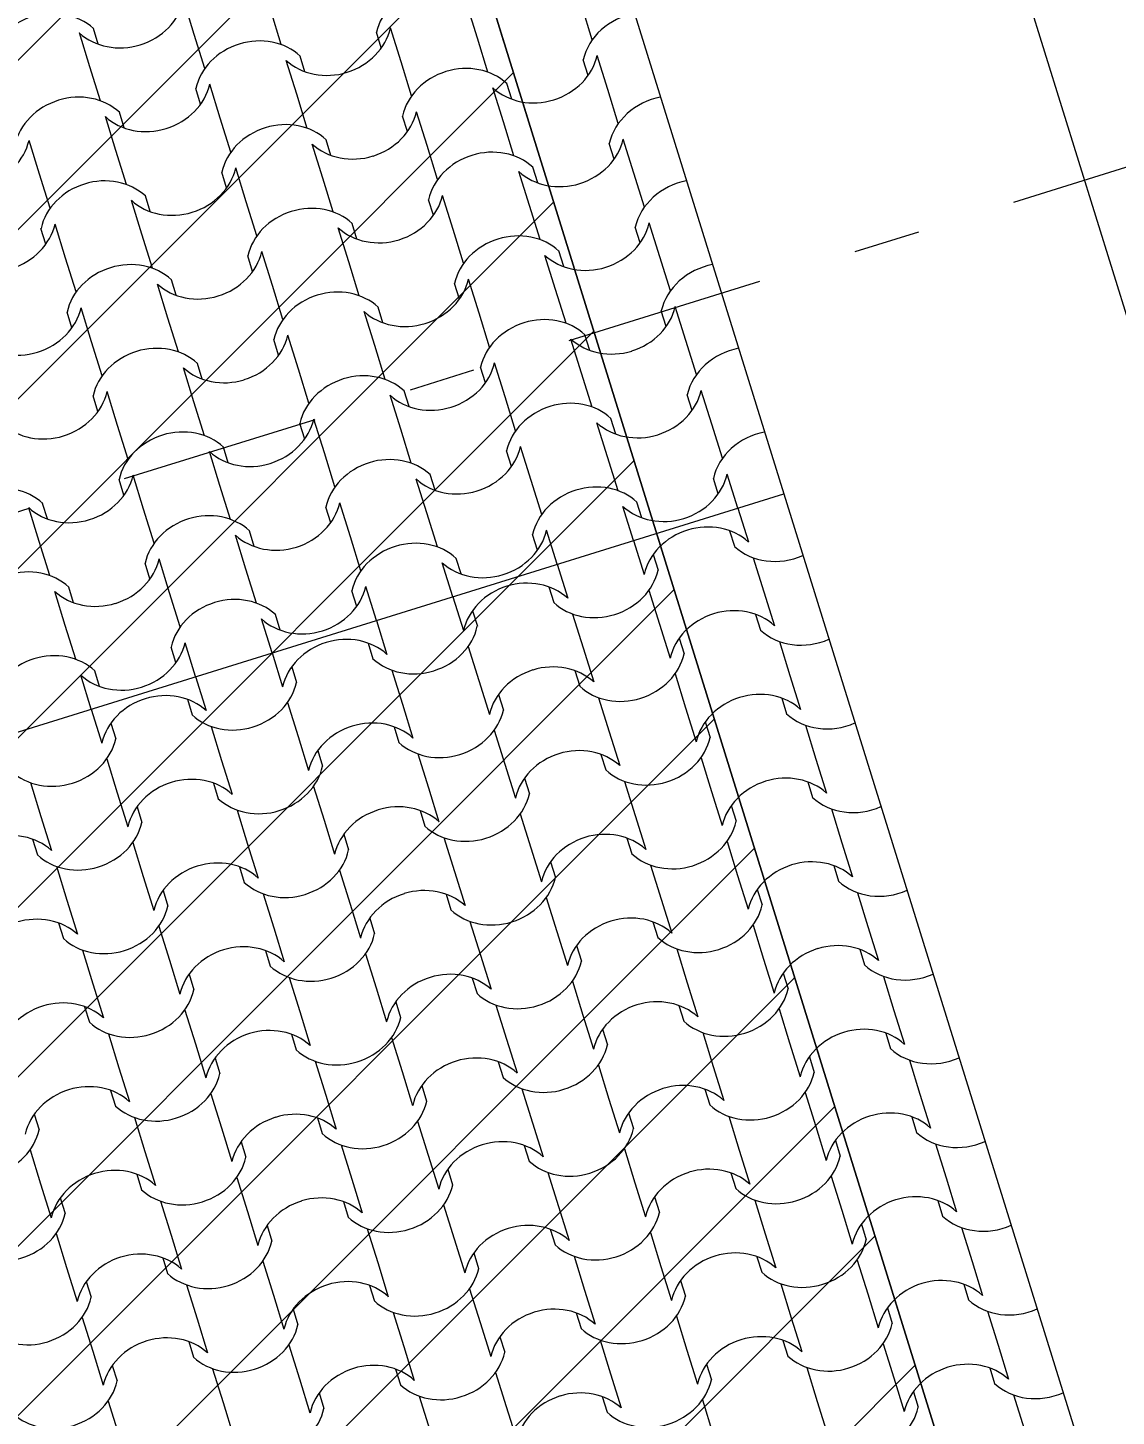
# Model space of a CAD drawing. Header units: metres. Extents: x -111189 to -108577, y -72951 to -72647.
# Drawn here: x -111163.393 to -111161.758, y -72920.16 to -72918.074 of the extents above; entities that cross this region are included whole.
import ezdxf

# ---------------------------------------------------------------- set-up
doc = ezdxf.new("R2010")
doc.units = ezdxf.units.M
doc.header["$MEASUREMENT"] = 0
doc.set_wipeout_variables(frame=1)
for name, pattern in [('OTK - Traço Ponto', [0.2, 0.1, -0.05, 0, -0.05]), ('OTK - Traço Ponto CORTES_ALÇ', [0.6, 0.3, -0.15, 0, -0.15]), ('Wipeout_Contour', [1, 0, -1])]:
    doc.linetypes.add(name, pattern=pattern)
for name, color, linetype in [('00 - Cotas Implantação', 7, 'Continuous'), ('02 - PASSEIOS', 7, 'Continuous'), ('03 - COBERTURA', 7, 'Continuous'), ('03 - LAJES', 7, 'Continuous'), ('13 - IMPLANTAÇÃO (apoio).Layer Apoio', 7, 'Continuous'), ('14 - CORTES.Marcadores', 7, 'Continuous')]:
    doc.layers.add(name, color=color, linetype=linetype)
doc.styles.add('ESTILO_GERADO_2', font='malgunsl.ttf')
doc.dimstyles.new('ESTILO_GERADO__1', dxfattribs={"dimtxt": 0.15, "dimasz": 0.095, "dimexe": 0.18, "dimexo": 0.5, "dimgap": 0, "dimtad": 1, "dimzin": 0, "dimdsep": 46, "dimtxsty": 'ESTILO_GERADO_2', "dimblk": 'ARROWHEAD_2', "dimblk1": 'ARROWHEAD_2', "dimblk2": 'ARROWHEAD_2', "dimcen": 0.09, "dimclrd": 7, "dimclre": 7, "dimclrt": 7, "dimadec": 0, "dimazin": 0, "dimtfac": 1, "dimtdec": 4, "dimtmove": 0, "dimatfit": 3, "dimfxl": 1, "dimtolj": 1, "dimtzin": 0, "dimarcsym": 0})

# ---------------------------------------------------------------- blocks, each defined once
blk = doc.blocks.new('Malha_8_1', base_point=(-111182.45, -72914.5203))
at = {"color": 254, "linetype": 'Wipeout_Contour', "lineweight": 0, "ltscale": 1861428.278801215}
blk.add_wipeout([(-111182.45, -72914.5203), (-111181.1398, -72916.9324), (-111179.283, -72920.3506), (-111178.6992, -72921.4255), (-111173.1932, -72931.5618), (-111171.3979, -72934.867), (-111163.9365, -72948.6033), (-111162.5896, -72948.18), (-111170.1617, -72934.1975), (-111171.9536, -72930.8885), (-111177.4458, -72920.7467), (-111178.0283, -72919.6711), (-111179.8807, -72916.2505), (-111181.0503, -72914.0907)], dxfattribs=at).dxf.layer = '02 - PASSEIOS'
blk = doc.blocks.new('Laje_9_1', base_point=(-111163.2274, -72916.3267))
at = {"layer": '03 - LAJES', "color": 7, "linetype": 'Continuous', "lineweight": 13, "flags": 128}
blk.add_lwpolyline([(-111163.2274, -72916.3267), (-111160.2738, -72925.8282)], close=True, dxfattribs=at)
blk = doc.blocks.new('*X118', base_point=(-110957.0649, -73026.2797))
at = {"layer": '03 - COBERTURA', "color": 253, "linetype": 'Continuous', "lineweight": 9}
for p, q in [((-111163.1432, -72918.0838), (-111163.1591, -72918.0328)), ((-111163.0126, -72918.0992), (-111163.0284, -72918.0482)), ((-111162.7177, -72918.0895), (-111162.7335, -72918.0385)), ((-111162.545, -72918.0918), (-111162.5608, -72918.0407)), ((-111163.3001, -72918.1326), (-111163.3159, -72918.0816)), ((-111163.2876, -72918.0985), (-111163.2949, -72918.0751)), ((-111163.1274, -72918.1349), (-111163.1432, -72918.0838)), ((-111162.8621, -72918.1042), (-111162.8693, -72918.0807)), ((-111162.8325, -72918.1252), (-111162.8483, -72918.0742)), ((-111162.7018, -72918.1405), (-111162.7177, -72918.0895)), ((-111163.2842, -72918.1836), (-111163.3001, -72918.1326)), ((-111162.9893, -72918.1739), (-111163.0052, -72918.1229)), ((-111162.9769, -72918.1399), (-111162.9842, -72918.1164)), ((-111162.8166, -72918.1762), (-111162.8325, -72918.1252)), ((-111162.5513, -72918.1455), (-111162.5586, -72918.122)), ((-111162.5217, -72918.1665), (-111162.5376, -72918.1155)), ((-111163.1337, -72918.1886), (-111163.141, -72918.1652)), ((-111163.1041, -72918.2096), (-111163.12, -72918.1586)), ((-111162.9735, -72918.225), (-111162.9893, -72918.1739)), ((-111162.6786, -72918.2153), (-111162.6944, -72918.1643)), ((-111162.6661, -72918.1812), (-111162.6734, -72918.1577)), ((-111162.5059, -72918.2175), (-111162.5217, -72918.1665)), ((-111163.261, -72918.2584), (-111163.2768, -72918.2074)), ((-111163.2485, -72918.2243), (-111163.2558, -72918.2008)), ((-111163.0883, -72918.2607), (-111163.1041, -72918.2096)), ((-111162.823, -72918.2299), (-111162.8302, -72918.2065)), ((-111162.7934, -72918.251), (-111162.8092, -72918.2)), ((-111162.6627, -72918.2663), (-111162.6786, -72918.2153)), ((-111163.3758, -72918.2941), (-111163.3916, -72918.2431)), ((-111162.9502, -72918.2997), (-111162.9661, -72918.2487)), ((-111162.9378, -72918.2656), (-111162.9451, -72918.2422)), ((-111162.7775, -72918.302), (-111162.7934, -72918.251)), ((-111162.5122, -72918.2713), (-111162.5195, -72918.2478)), ((-111162.4826, -72918.2923), (-111162.4985, -72918.2413)), ((-111163.2451, -72918.3094), (-111163.261, -72918.2584)), ((-111163.3599, -72918.3451), (-111163.3758, -72918.2941)), ((-111163.0946, -72918.3144), (-111163.1019, -72918.2909)), ((-111163.065, -72918.3354), (-111163.0809, -72918.2844)), ((-111162.9344, -72918.3507), (-111162.9502, -72918.2997)), ((-111162.6395, -72918.3411), (-111162.6553, -72918.2901)), ((-111162.627, -72918.307), (-111162.6343, -72918.2835)), ((-111162.4668, -72918.3433), (-111162.4826, -72918.2923)), ((-111163.2219, -72918.3842), (-111163.2377, -72918.3332)), ((-111163.2094, -72918.3501), (-111163.2167, -72918.3266)), ((-111163.0492, -72918.3864), (-111163.065, -72918.3354)), ((-111162.7839, -72918.3557), (-111162.7911, -72918.3323)), ((-111162.7543, -72918.3768), (-111162.7701, -72918.3258)), ((-111162.6236, -72918.3921), (-111162.6395, -72918.3411)), ((-111163.3663, -72918.3988), (-111163.3736, -72918.3754)), ((-111163.3367, -72918.4199), (-111163.3525, -72918.3689)), ((-111162.9111, -72918.4255), (-111162.927, -72918.3745)), ((-111162.8987, -72918.3914), (-111162.906, -72918.368)), ((-111162.7384, -72918.4278), (-111162.7543, -72918.3768)), ((-111162.4731, -72918.3971), (-111162.4804, -72918.3736)), ((-111162.4435, -72918.4181), (-111162.4594, -72918.3671)), ((-111163.206, -72918.4352), (-111163.2219, -72918.3842)), ((-111163.3208, -72918.4709), (-111163.3367, -72918.4199)), ((-111163.0555, -72918.4402), (-111163.0628, -72918.4167)), ((-111163.0259, -72918.4612), (-111163.0418, -72918.4102)), ((-111162.6004, -72918.4669), (-111162.6162, -72918.4159)), ((-111162.5879, -72918.4328), (-111162.5952, -72918.4093)), ((-111162.4277, -72918.4691), (-111162.4435, -72918.4181)), ((-111162.8953, -72918.4765), (-111162.9111, -72918.4255)), ((-111163.1828, -72918.51), (-111163.1986, -72918.459)), ((-111163.1703, -72918.4759), (-111163.1776, -72918.4524)), ((-111163.0101, -72918.5122), (-111163.0259, -72918.4612)), ((-111162.7447, -72918.4815), (-111162.752, -72918.4581)), ((-111162.7152, -72918.5026), (-111162.731, -72918.4515)), ((-111162.5845, -72918.5179), (-111162.6004, -72918.4669)), ((-111163.3272, -72918.5246), (-111163.3345, -72918.5012)), ((-111163.2976, -72918.5457), (-111163.3134, -72918.4946)), ((-111162.872, -72918.5513), (-111162.8879, -72918.5003)), ((-111162.8596, -72918.5172), (-111162.8669, -72918.4938)), ((-111162.6993, -72918.5536), (-111162.7152, -72918.5026)), ((-111162.434, -72918.5229), (-111162.4413, -72918.4994)), ((-111162.4044, -72918.5439), (-111162.4203, -72918.4929)), ((-111163.1669, -72918.561), (-111163.1828, -72918.51)), ((-111163.2817, -72918.5967), (-111163.2976, -72918.5457)), ((-111163.0164, -72918.566), (-111163.0237, -72918.5425)), ((-111162.9868, -72918.587), (-111163.0027, -72918.536)), ((-111162.5612, -72918.5927), (-111162.5771, -72918.5416)), ((-111162.5488, -72918.5586), (-111162.5561, -72918.5351)), ((-111162.3885, -72918.5949), (-111162.4044, -72918.5439)), ((-111162.8562, -72918.6023), (-111162.872, -72918.5513)), ((-111163.1437, -72918.6358), (-111163.1595, -72918.5847)), ((-111163.1312, -72918.6017), (-111163.1385, -72918.5782)), ((-111162.971, -72918.638), (-111162.9868, -72918.587)), ((-111162.7056, -72918.6073), (-111162.7129, -72918.5839)), ((-111162.6761, -72918.6283), (-111162.6919, -72918.5773)), ((-111162.5454, -72918.6437), (-111162.5612, -72918.5927)), ((-111163.2881, -72918.6504), (-111163.2954, -72918.627)), ((-111163.2585, -72918.6715), (-111163.2743, -72918.6204)), ((-111162.8329, -72918.6771), (-111162.8488, -72918.6261)), ((-111162.8205, -72918.643), (-111162.8278, -72918.6196)), ((-111162.6602, -72918.6794), (-111162.6761, -72918.6283)), ((-111162.3949, -72918.6487), (-111162.4022, -72918.6252)), ((-111162.3653, -72918.6697), (-111162.3812, -72918.6187)), ((-111163.1278, -72918.6868), (-111163.1437, -72918.6358)), ((-111163.2426, -72918.7225), (-111163.2585, -72918.6715)), ((-111162.9773, -72918.6918), (-111162.9846, -72918.6683)), ((-111162.9477, -72918.7128), (-111162.9636, -72918.6618)), ((-111162.5221, -72918.7184), (-111162.538, -72918.6674)), ((-111162.5097, -72918.6843), (-111162.517, -72918.6609)), ((-111162.3494, -72918.7207), (-111162.3653, -72918.6697)), ((-111162.817, -72918.7281), (-111162.8329, -72918.6771)), ((-111163.1046, -72918.7615), (-111163.1204, -72918.7105)), ((-111163.0921, -72918.7275), (-111163.0994, -72918.704)), ((-111162.9319, -72918.7638), (-111162.9477, -72918.7128)), ((-111162.6665, -72918.7331), (-111162.6738, -72918.7097)), ((-111162.637, -72918.7541), (-111162.6528, -72918.7031)), ((-111162.5063, -72918.7695), (-111162.5221, -72918.7184)), ((-111163.249, -72918.7762), (-111163.2562, -72918.7528)), ((-111163.2194, -72918.7972), (-111163.2352, -72918.7462)), ((-111162.7938, -72918.8029), (-111162.8097, -72918.7519)), ((-111162.7814, -72918.7688), (-111162.7886, -72918.7453)), ((-111162.6211, -72918.8051), (-111162.637, -72918.7541)), ((-111162.3558, -72918.7744), (-111162.3631, -72918.751)), ((-111162.3262, -72918.7955), (-111162.3421, -72918.7445)), ((-111163.0887, -72918.8126), (-111163.1046, -72918.7615)), ((-111163.3762, -72918.846), (-111163.3921, -72918.795)), ((-111163.3638, -72918.8119), (-111163.3711, -72918.7885)), ((-111163.2035, -72918.8483), (-111163.2194, -72918.7972)), ((-111162.9382, -72918.8176), (-111162.9455, -72918.7941)), ((-111162.9086, -72918.8386), (-111162.9245, -72918.7876)), ((-111162.483, -72918.8442), (-111162.4989, -72918.7932)), ((-111162.4706, -72918.8101), (-111162.4779, -72918.7867)), ((-111162.7779, -72918.8539), (-111162.7938, -72918.8029)), ((-111163.0655, -72918.8873), (-111163.0813, -72918.8363)), ((-111163.053, -72918.8532), (-111163.0603, -72918.8298)), ((-111162.8928, -72918.8896), (-111162.9086, -72918.8386)), ((-111162.6274, -72918.8589), (-111162.6347, -72918.8354)), ((-111162.5979, -72918.8799), (-111162.6137, -72918.8289)), ((-111163.3604, -72918.897), (-111163.3762, -72918.846)), ((-111163.2099, -72918.902), (-111163.2171, -72918.8785)), ((-111163.1803, -72918.923), (-111163.1961, -72918.872)), ((-111162.7547, -72918.9287), (-111162.7706, -72918.8777)), ((-111162.7423, -72918.8946), (-111162.7495, -72918.8711)), ((-111163.0496, -72918.9384), (-111163.0655, -72918.8873)), ((-111163.3371, -72918.9718), (-111163.353, -72918.9208)), ((-111163.3247, -72918.9377), (-111163.332, -72918.9142)), ((-111163.1644, -72918.974), (-111163.1803, -72918.923)), ((-111162.8991, -72918.9433), (-111162.9064, -72918.9199)), ((-111162.8695, -72918.9644), (-111162.8854, -72918.9134)), ((-111163.0264, -72919.0131), (-111163.0422, -72918.9621)), ((-111163.0139, -72918.979), (-111163.0212, -72918.9556)), ((-111163.3213, -72919.0228), (-111163.3371, -72918.9718)), ((-111163.1708, -72919.0278), (-111163.178, -72919.0043)), ((-111163.1412, -72919.0488), (-111163.157, -72918.9978)), ((-111163.298, -72919.0976), (-111163.3139, -72919.0466)), ((-111163.2856, -72919.0635), (-111163.2929, -72919.04))]:
    blk.add_line(p, q, dxfattribs=at)
for centre, major_axis, start_param, end_param in [((-111162.7802, -72918.0909), (0.0878, 0.0273), 0.466079, 2.675513), ((-111163.3626, -72918.134), (0.0878, 0.0273), 0.466079, 2.675513), ((-111163.2487, -72918.0222), (0.0883, 0.0274), 4.715365, 5.812147), ((-111162.4694, -72918.1322), (0.0878, 0.0273), 1.438566, 2.675513), ((-111163.2482, -72918.022), (0.0883, 0.0274), 3.612631, 4.709413), ((-111163.0518, -72918.1753), (0.0878, 0.0273), 0.466079, 2.675513), ((-111162.9379, -72918.0635), (0.0883, 0.0274), 4.715365, 5.812147), ((-111162.9374, -72918.0634), (0.0883, 0.0274), 3.612631, 4.709413), ((-111162.7411, -72918.2167), (0.0878, 0.0273), 0.466079, 2.675513), ((-111162.6272, -72918.1049), (0.0883, 0.0274), 4.715365, 5.812147), ((-111163.3235, -72918.2598), (0.0878, 0.0273), 0.466079, 2.675513), ((-111163.2096, -72918.148), (0.0883, 0.0274), 4.715365, 5.812147), ((-111162.6266, -72918.1047), (0.0883, 0.0274), 3.612631, 4.709413), ((-111162.4303, -72918.258), (0.0878, 0.0273), 1.438566, 2.675513), ((-111163.2091, -72918.1478), (0.0883, 0.0274), 3.612631, 4.709413), ((-111163.0127, -72918.3011), (0.0878, 0.0273), 0.466079, 2.675513), ((-111162.8988, -72918.1893), (0.0883, 0.0274), 4.715365, 5.812147), ((-111163.4812, -72918.2324), (0.0883, 0.0274), 4.715365, 5.812147), ((-111162.8983, -72918.1891), (0.0883, 0.0274), 3.612631, 4.709413), ((-111162.702, -72918.3425), (0.0878, 0.0273), 0.466079, 2.675513), ((-111162.5881, -72918.2307), (0.0883, 0.0274), 4.715365, 5.812147), ((-111163.2844, -72918.3856), (0.0878, 0.0273), 0.466079, 2.675513), ((-111163.1705, -72918.2738), (0.0883, 0.0274), 4.715365, 5.812147), ((-111162.5875, -72918.2305), (0.0883, 0.0274), 3.612631, 4.709413), ((-111162.3912, -72918.3838), (0.0878, 0.0273), 1.438566, 2.675513), ((-111163.17, -72918.2736), (0.0883, 0.0274), 3.612631, 4.709413), ((-111162.9736, -72918.4269), (0.0878, 0.0273), 0.466079, 2.675513), ((-111162.8597, -72918.3151), (0.0883, 0.0274), 4.715365, 5.812147), ((-111163.4421, -72918.3582), (0.0883, 0.0274), 4.715365, 5.812147), ((-111162.8592, -72918.3149), (0.0883, 0.0274), 3.612631, 4.709413), ((-111162.6629, -72918.4683), (0.0878, 0.0273), 0.466079, 2.675513), ((-111162.549, -72918.3564), (0.0883, 0.0274), 4.715365, 5.812147), ((-111163.2453, -72918.5114), (0.0878, 0.0273), 0.466079, 2.675513), ((-111163.1314, -72918.3995), (0.0883, 0.0274), 4.715365, 5.812147), ((-111162.5484, -72918.3563), (0.0883, 0.0274), 3.612631, 4.709413), ((-111162.3521, -72918.5096), (0.0878, 0.0273), 1.438566, 2.675513), ((-111163.1309, -72918.3994), (0.0883, 0.0274), 3.612631, 4.709413), ((-111162.9345, -72918.5527), (0.0878, 0.0273), 0.466079, 2.675513), ((-111162.8206, -72918.4409), (0.0883, 0.0274), 4.715365, 5.812147), ((-111163.403, -72918.484), (0.0883, 0.0274), 4.715365, 5.812147), ((-111162.8201, -72918.4407), (0.0883, 0.0274), 3.612631, 4.709413), ((-111162.6238, -72918.5941), (0.0878, 0.0273), 0.466079, 2.675513), ((-111162.5099, -72918.4822), (0.0883, 0.0274), 4.715365, 5.812147), ((-111163.4025, -72918.4838), (0.0883, 0.0274), 3.612631, 4.709413), ((-111163.2062, -72918.6372), (0.0878, 0.0273), 0.466079, 2.675513), ((-111163.0923, -72918.5253), (0.0883, 0.0274), 4.715365, 5.812147), ((-111162.5093, -72918.4821), (0.0883, 0.0274), 3.612631, 4.709413), ((-111162.313, -72918.6354), (0.0878, 0.0273), 1.438566, 2.675513), ((-111163.0918, -72918.5252), (0.0883, 0.0274), 3.612631, 4.709413), ((-111162.8954, -72918.6785), (0.0878, 0.0273), 0.466079, 2.675513), ((-111162.7815, -72918.5667), (0.0883, 0.0274), 4.715365, 5.812147), ((-111163.3639, -72918.6098), (0.0883, 0.0274), 4.715365, 5.812147), ((-111162.781, -72918.5665), (0.0883, 0.0274), 3.612631, 4.709413), ((-111162.5847, -72918.7198), (0.0878, 0.0273), 0.466079, 2.675513), ((-111162.4708, -72918.608), (0.0883, 0.0274), 4.715365, 5.812147), ((-111163.3634, -72918.6096), (0.0883, 0.0274), 3.612631, 4.709413), ((-111163.0532, -72918.6511), (0.0883, 0.0274), 4.715365, 5.812147), ((-111162.4702, -72918.6079), (0.0883, 0.0274), 3.612631, 4.709413), ((-111163.1671, -72918.7629), (0.0878, 0.0273), 0.466079, 2.675513), ((-111162.2739, -72918.7612), (0.0878, 0.0273), 1.438566, 2.675513), ((-111163.0527, -72918.651), (0.0883, 0.0274), 3.612631, 4.709413), ((-111162.7424, -72918.6925), (0.0883, 0.0274), 4.715365, 5.812147), ((-111162.8563, -72918.8043), (0.0878, 0.0273), 0.466079, 2.675513), ((-111163.3248, -72918.7356), (0.0883, 0.0274), 4.715365, 5.812147), ((-111162.7419, -72918.6923), (0.0883, 0.0274), 3.612631, 4.709413), ((-111162.5456, -72918.8456), (0.0878, 0.0273), 0.466079, 2.675513), ((-111162.4317, -72918.7338), (0.0883, 0.0274), 4.715365, 5.812147), ((-111163.4387, -72918.8474), (0.0878, 0.0273), 0.466079, 2.675513), ((-111163.3243, -72918.7354), (0.0883, 0.0274), 3.612631, 4.709413), ((-111163.0141, -72918.7769), (0.0883, 0.0274), 4.715365, 5.812147), ((-111162.4311, -72918.7336), (0.0883, 0.0274), 3.612631, 4.709413), ((-111163.128, -72918.8887), (0.0878, 0.0273), 0.466079, 2.675513), ((-111163.0135, -72918.7768), (0.0883, 0.0274), 3.612631, 4.709413), ((-111162.7033, -72918.8183), (0.0883, 0.0274), 4.715365, 5.812147), ((-111162.8172, -72918.9301), (0.0878, 0.0273), 0.466079, 2.675513), ((-111163.2857, -72918.8614), (0.0883, 0.0274), 4.715365, 5.812147), ((-111162.7028, -72918.8181), (0.0883, 0.0274), 3.612631, 4.709413), ((-111163.3996, -72918.9732), (0.0878, 0.0273), 0.466079, 2.675513), ((-111163.2852, -72918.8612), (0.0883, 0.0274), 3.612631, 4.709413), ((-111162.975, -72918.9027), (0.0883, 0.0274), 4.715365, 5.812147), ((-111163.0889, -72919.0145), (0.0878, 0.0273), 0.466079, 2.675513), ((-111162.9744, -72918.9025), (0.0883, 0.0274), 3.612631, 4.709413), ((-111163.2466, -72918.9872), (0.0883, 0.0274), 4.715365, 5.812147), ((-111163.3605, -72919.099), (0.0878, 0.0273), 0.466079, 2.675513), ((-111163.2461, -72918.987), (0.0883, 0.0274), 3.612631, 4.709413)]:
    blk.add_ellipse(centre, major_axis=major_axis, ratio=0.876216, start_param=start_param, end_param=end_param, dxfattribs=at)
blk = doc.blocks.new('Cobertura_1_1', base_point=(-111163.2146, -72915.6944))
at = {"layer": '03 - COBERTURA', "color": 253, "linetype": 'Continuous', "lineweight": 9}
for p, q in [((-111162.3262, -72918.7955), (-111162.3103, -72918.8465)), ((-111162.3386, -72918.8296), (-111162.3314, -72918.853)), ((-111162.483, -72918.8442), (-111162.4672, -72918.8952)), ((-111162.5979, -72918.8799), (-111162.582, -72918.9309)), ((-111162.4535, -72918.8653), (-111162.4462, -72918.8887)), ((-111162.303, -72918.8703), (-111162.2871, -72918.9213)), ((-111162.6103, -72918.914), (-111162.603, -72918.9375)), ((-111162.4598, -72918.919), (-111162.4439, -72918.97)), ((-111162.2871, -72918.9213), (-111162.2712, -72918.9723)), ((-111162.7547, -72918.9287), (-111162.7388, -72918.9797)), ((-111162.8695, -72918.9644), (-111162.8537, -72919.0154)), ((-111162.7251, -72918.9497), (-111162.7178, -72918.9732)), ((-111162.5746, -72918.9547), (-111162.5588, -72919.0057)), ((-111162.2995, -72918.9554), (-111162.2923, -72918.9788)), ((-111162.4439, -72918.97), (-111162.4281, -72919.021)), ((-111162.882, -72918.9985), (-111162.8747, -72919.0219)), ((-111162.7315, -72919.0035), (-111162.7156, -72919.0545)), ((-111162.5588, -72919.0057), (-111162.5429, -72919.0567)), ((-111162.4144, -72918.9911), (-111162.4071, -72919.0145)), ((-111162.2639, -72918.996), (-111162.248, -72919.0471)), ((-111163.0264, -72919.0131), (-111163.0105, -72919.0641)), ((-111163.1412, -72919.0488), (-111163.1253, -72919.0998)), ((-111162.9968, -72919.0342), (-111162.9895, -72919.0576)), ((-111162.8463, -72919.0391), (-111162.8304, -72919.0902)), ((-111162.5712, -72919.0398), (-111162.5639, -72919.0633)), ((-111162.4207, -72919.0448), (-111162.4048, -72919.0958)), ((-111162.248, -72919.0471), (-111162.2321, -72919.0981)), ((-111162.7156, -72919.0545), (-111162.6997, -72919.1055)), ((-111163.1536, -72919.0829), (-111163.1463, -72919.1064)), ((-111163.0031, -72919.0879), (-111162.9873, -72919.1389)), ((-111162.8304, -72919.0902), (-111162.8146, -72919.1412)), ((-111162.686, -72919.0755), (-111162.6787, -72919.099)), ((-111162.5355, -72919.0805), (-111162.5197, -72919.1315)), ((-111162.2604, -72919.0811), (-111162.2531, -72919.1046)), ((-111163.298, -72919.0976), (-111163.2822, -72919.1486)), ((-111162.4048, -72919.0958), (-111162.389, -72919.1468)), ((-111163.2684, -72919.1186), (-111163.2611, -72919.1421)), ((-111163.1179, -72919.1236), (-111163.1021, -72919.1746)), ((-111162.8429, -72919.1243), (-111162.8356, -72919.1477)), ((-111162.6924, -72919.1292), (-111162.6765, -72919.1803)), ((-111162.5197, -72919.1315), (-111162.5038, -72919.1825)), ((-111162.3753, -72919.1168), (-111162.368, -72919.1403)), ((-111162.2248, -72919.1218), (-111162.2089, -72919.1728)), ((-111162.9873, -72919.1389), (-111162.9714, -72919.1899)), ((-111163.2748, -72919.1724), (-111163.2589, -72919.2234)), ((-111163.1021, -72919.1746), (-111163.0862, -72919.2256)), ((-111162.9577, -72919.1599), (-111162.9504, -72919.1834)), ((-111162.8072, -72919.1649), (-111162.7913, -72919.2159)), ((-111162.5321, -72919.1656), (-111162.5248, -72919.189)), ((-111162.3816, -72919.1706), (-111162.3657, -72919.2216)), ((-111162.2089, -72919.1728), (-111162.193, -72919.2239)), ((-111162.6765, -72919.1803), (-111162.6606, -72919.2313)), ((-111163.3896, -72919.208), (-111163.3737, -72919.2591)), ((-111163.1145, -72919.2087), (-111163.1072, -72919.2322)), ((-111162.964, -72919.2137), (-111162.9482, -72919.2647)), ((-111162.7913, -72919.2159), (-111162.7755, -72919.267)), ((-111162.6469, -72919.2013), (-111162.6396, -72919.2247)), ((-111162.4964, -72919.2063), (-111162.4805, -72919.2573)), ((-111162.2213, -72919.2069), (-111162.214, -72919.2304)), ((-111163.2589, -72919.2234), (-111163.2431, -72919.2744)), ((-111162.3657, -72919.2216), (-111162.3499, -72919.2726)), ((-111163.3737, -72919.2591), (-111163.3579, -72919.3101)), ((-111163.2293, -72919.2444), (-111163.222, -72919.2678)), ((-111163.0788, -72919.2494), (-111163.063, -72919.3004)), ((-111162.8038, -72919.25), (-111162.7965, -72919.2735)), ((-111162.6532, -72919.255), (-111162.6374, -72919.306)), ((-111162.4805, -72919.2573), (-111162.4647, -72919.3083)), ((-111162.3362, -72919.2426), (-111162.3289, -72919.2661)), ((-111162.1856, -72919.2476), (-111162.1698, -72919.2986)), ((-111162.9482, -72919.2647), (-111162.9323, -72919.3157)), ((-111163.3862, -72919.2932), (-111163.3789, -72919.3166)), ((-111163.2357, -72919.2981), (-111163.2198, -72919.3492)), ((-111163.063, -72919.3004), (-111163.0471, -72919.3514)), ((-111162.9186, -72919.2857), (-111162.9113, -72919.3092)), ((-111162.7681, -72919.2907), (-111162.7522, -72919.3417)), ((-111162.493, -72919.2914), (-111162.4857, -72919.3148)), ((-111162.3425, -72919.2964), (-111162.3266, -72919.3474)), ((-111162.1698, -72919.2986), (-111162.1539, -72919.3496)), ((-111162.6374, -72919.306), (-111162.6215, -72919.3571)), ((-111163.3505, -72919.3338), (-111163.3346, -72919.3848)), ((-111163.0754, -72919.3345), (-111163.0681, -72919.3579)), ((-111162.9249, -72919.3395), (-111162.909, -72919.3905)), ((-111162.7522, -72919.3417), (-111162.7363, -72919.3928)), ((-111162.6078, -72919.3271), (-111162.6005, -72919.3505)), ((-111162.4573, -72919.3321), (-111162.4414, -72919.3831)), ((-111162.1822, -72919.3327), (-111162.1749, -72919.3562)), ((-111163.2198, -72919.3492), (-111163.2039, -72919.4002)), ((-111162.3266, -72919.3474), (-111162.3108, -72919.3984)), ((-111163.1902, -72919.3702), (-111163.1829, -72919.3936)), ((-111163.0397, -72919.3752), (-111163.0239, -72919.4262)), ((-111162.7647, -72919.3758), (-111162.7574, -72919.3993)), ((-111162.6141, -72919.3808), (-111162.5983, -72919.4318)), ((-111162.4414, -72919.3831), (-111162.4256, -72919.4341)), ((-111162.297, -72919.3684), (-111162.2898, -72919.3919)), ((-111162.1465, -72919.3734), (-111162.1307, -72919.4244)), ((-111163.3346, -72919.3848), (-111163.3188, -72919.4359)), ((-111162.909, -72919.3905), (-111162.8932, -72919.4415)), ((-111163.3471, -72919.4189), (-111163.3398, -72919.4424)), ((-111163.1966, -72919.4239), (-111163.1807, -72919.4749)), ((-111163.0239, -72919.4262), (-111163.008, -72919.4772)), ((-111162.8795, -72919.4115), (-111162.8722, -72919.435)), ((-111162.729, -72919.4165), (-111162.7131, -72919.4675)), ((-111162.4539, -72919.4172), (-111162.4466, -72919.4406)), ((-111162.3034, -72919.4222), (-111162.2875, -72919.4732)), ((-111162.1307, -72919.4244), (-111162.1148, -72919.4754)), ((-111162.5983, -72919.4318), (-111162.5824, -72919.4829)), ((-111163.3114, -72919.4596), (-111163.2955, -72919.5106)), ((-111163.0363, -72919.4603), (-111163.029, -72919.4837)), ((-111162.8858, -72919.4653), (-111162.8699, -72919.5163)), ((-111162.7131, -72919.4675), (-111162.6972, -72919.5185)), ((-111162.5687, -72919.4529), (-111162.5614, -72919.4763)), ((-111162.4182, -72919.4579), (-111162.4023, -72919.5089)), ((-111162.1431, -72919.4585), (-111162.1358, -72919.482)), ((-111163.1807, -72919.4749), (-111163.1648, -72919.526)), ((-111162.2875, -72919.4732), (-111162.2717, -72919.5242)), ((-111163.1511, -72919.496), (-111163.1438, -72919.5194)), ((-111163.0006, -72919.501), (-111162.9848, -72919.552)), ((-111162.7255, -72919.5016), (-111162.7183, -72919.5251)), ((-111162.575, -72919.5066), (-111162.5592, -72919.5576)), ((-111162.4023, -72919.5089), (-111162.3865, -72919.5599)), ((-111162.2579, -72919.4942), (-111162.2507, -72919.5177)), ((-111162.1074, -72919.4992), (-111162.0916, -72919.5502)), ((-111163.2955, -72919.5106), (-111163.2797, -72919.5616)), ((-111162.8699, -72919.5163), (-111162.8541, -72919.5673)), ((-111163.308, -72919.5447), (-111163.3007, -72919.5682)), ((-111163.1575, -72919.5497), (-111163.1416, -72919.6007)), ((-111162.8404, -72919.5373), (-111162.8331, -72919.5608)), ((-111162.6899, -72919.5423), (-111162.674, -72919.5933)), ((-111162.4148, -72919.543), (-111162.4075, -72919.5664)), ((-111162.2643, -72919.548), (-111162.2484, -72919.599)), ((-111162.0916, -72919.5502), (-111162.0757, -72919.6012)), ((-111162.9848, -72919.552), (-111162.9689, -72919.603)), ((-111162.5592, -72919.5576), (-111162.5433, -72919.6086)), ((-111163.2723, -72919.5854), (-111163.2564, -72919.6364)), ((-111162.9972, -72919.5861), (-111162.9899, -72919.6095)), ((-111162.8467, -72919.5911), (-111162.8308, -72919.6421)), ((-111162.5296, -72919.5787), (-111162.5223, -72919.6021)), ((-111162.3791, -72919.5836), (-111162.3632, -72919.6347)), ((-111162.104, -72919.5843), (-111162.0967, -72919.6078)), ((-111163.1416, -72919.6007), (-111163.1257, -72919.6517)), ((-111162.674, -72919.5933), (-111162.6581, -72919.6443)), ((-111162.2484, -72919.599), (-111162.2326, -72919.65)), ((-111163.112, -72919.6218), (-111163.1047, -72919.6452)), ((-111162.9615, -72919.6268), (-111162.9457, -72919.6778)), ((-111162.6864, -72919.6274), (-111162.6792, -72919.6509)), ((-111162.5359, -72919.6324), (-111162.5201, -72919.6834)), ((-111162.3632, -72919.6347), (-111162.3474, -72919.6857)), ((-111162.2188, -72919.62), (-111162.2116, -72919.6434)), ((-111162.0683, -72919.625), (-111162.0525, -72919.676)), ((-111163.2564, -72919.6364), (-111163.2406, -72919.6874)), ((-111162.8308, -72919.6421), (-111162.815, -72919.6931)), ((-111163.2689, -72919.6705), (-111163.2616, -72919.694)), ((-111163.1184, -72919.6755), (-111163.1025, -72919.7265)), ((-111162.8013, -72919.6631), (-111162.794, -72919.6866)), ((-111162.6508, -72919.6681), (-111162.6349, -72919.7191)), ((-111162.3757, -72919.6688), (-111162.3684, -72919.6922)), ((-111162.2252, -72919.6737), (-111162.2093, -72919.7248)), ((-111162.0525, -72919.676), (-111162.0366, -72919.727)), ((-111162.9457, -72919.6778), (-111162.9298, -72919.7288)), ((-111162.5201, -72919.6834), (-111162.5042, -72919.7344)), ((-111163.3837, -72919.7062), (-111163.3764, -72919.7297)), ((-111163.2332, -72919.7112), (-111163.2173, -72919.7622)), ((-111162.9581, -72919.7119), (-111162.9508, -72919.7353)), ((-111162.8076, -72919.7168), (-111162.7917, -72919.7679)), ((-111162.4905, -72919.7044), (-111162.4832, -72919.7279)), ((-111162.34, -72919.7094), (-111162.3241, -72919.7604)), ((-111162.0649, -72919.7101), (-111162.0576, -72919.7335)), ((-111163.1025, -72919.7265), (-111163.0866, -72919.7775)), ((-111162.6349, -72919.7191), (-111162.619, -72919.7701)), ((-111162.2093, -72919.7248), (-111162.1935, -72919.7758)), ((-111163.39, -72919.76), (-111163.3742, -72919.811)), ((-111163.0729, -72919.7476), (-111163.0656, -72919.771)), ((-111162.9224, -72919.7525), (-111162.9066, -72919.8036)), ((-111162.6473, -72919.7532), (-111162.6401, -72919.7767)), ((-111162.4968, -72919.7582), (-111162.481, -72919.8092)), ((-111162.1797, -72919.7458), (-111162.1724, -72919.7692)), ((-111162.0292, -72919.7508), (-111162.0134, -72919.8018)), ((-111163.2173, -72919.7622), (-111163.2015, -72919.8132)), ((-111162.7917, -72919.7679), (-111162.7759, -72919.8189)), ((-111162.3241, -72919.7604), (-111162.3083, -72919.8115)), ((-111163.2298, -72919.7963), (-111163.2225, -72919.8198)), ((-111163.0793, -72919.8013), (-111163.0634, -72919.8523)), ((-111162.7622, -72919.7889), (-111162.7549, -72919.8123)), ((-111162.6117, -72919.7939), (-111162.5958, -72919.8449)), ((-111162.3366, -72919.7945), (-111162.3293, -72919.818)), ((-111162.1861, -72919.7995), (-111162.1702, -72919.8505)), ((-111162.0134, -72919.8018), (-111161.9975, -72919.8528)), ((-111163.3742, -72919.811), (-111163.3583, -72919.862)), ((-111162.9066, -72919.8036), (-111162.8907, -72919.8546)), ((-111162.481, -72919.8092), (-111162.4651, -72919.8602)), ((-111163.3446, -72919.832), (-111163.3373, -72919.8555)), ((-111163.1941, -72919.837), (-111163.1782, -72919.888)), ((-111162.919, -72919.8376), (-111162.9117, -72919.8611)), ((-111162.7685, -72919.8426), (-111162.7526, -72919.8937)), ((-111162.4514, -72919.8302), (-111162.4441, -72919.8537)), ((-111162.3009, -72919.8352), (-111162.285, -72919.8862)), ((-111162.0258, -72919.8359), (-111162.0185, -72919.8593)), ((-111163.0634, -72919.8523), (-111163.0475, -72919.9033)), ((-111162.5958, -72919.8449), (-111162.5799, -72919.8959)), ((-111162.1702, -72919.8505), (-111162.1544, -72919.9016)), ((-111163.0338, -72919.8733), (-111163.0265, -72919.8968)), ((-111162.8833, -72919.8783), (-111162.8675, -72919.9293)), ((-111162.6082, -72919.879), (-111162.6009, -72919.9024)), ((-111162.4577, -72919.884), (-111162.4419, -72919.935)), ((-111162.1406, -72919.8716), (-111162.1333, -72919.895)), ((-111161.9901, -72919.8766), (-111161.9743, -72919.9276)), ((-111163.3509, -72919.8857), (-111163.3351, -72919.9368)), ((-111163.1782, -72919.888), (-111163.1624, -72919.939)), ((-111162.7526, -72919.8937), (-111162.7368, -72919.9447)), ((-111162.285, -72919.8862), (-111162.2692, -72919.9373)), ((-111163.1907, -72919.9221), (-111163.1834, -72919.9455)), ((-111162.7231, -72919.9147), (-111162.7158, -72919.9381)), ((-111162.5725, -72919.9197), (-111162.5567, -72919.9707)), ((-111162.2975, -72919.9203), (-111162.2902, -72919.9438)), ((-111162.147, -72919.9253), (-111162.1311, -72919.9763)), ((-111163.3351, -72919.9368), (-111163.3192, -72919.9878)), ((-111163.0401, -72919.9271), (-111163.0243, -72919.9781)), ((-111162.8675, -72919.9293), (-111162.8516, -72919.9804)), ((-111162.4419, -72919.935), (-111162.426, -72919.986)), ((-111161.9743, -72919.9276), (-111161.9584, -72919.9786)), ((-111163.3055, -72919.9578), (-111163.2982, -72919.9812)), ((-111163.155, -72919.9628), (-111163.1391, -72920.0138)), ((-111162.8799, -72919.9634), (-111162.8726, -72919.9869)), ((-111162.7294, -72919.9684), (-111162.7135, -72920.0194)), ((-111162.4123, -72919.956), (-111162.405, -72919.9795)), ((-111162.2618, -72919.961), (-111162.2459, -72920.012)), ((-111161.9867, -72919.9617), (-111161.9794, -72919.9851)), ((-111163.0243, -72919.9781), (-111163.0084, -72920.0291)), ((-111162.5567, -72919.9707), (-111162.5408, -72920.0217)), ((-111162.1311, -72919.9763), (-111162.1153, -72920.0273)), ((-111162.9947, -72919.9991), (-111162.9874, -72920.0226)), ((-111162.8442, -72920.0041), (-111162.8283, -72920.0551)), ((-111162.5691, -72920.0048), (-111162.5618, -72920.0282)), ((-111162.4186, -72920.0098), (-111162.4028, -72920.0608)), ((-111162.1015, -72919.9974), (-111162.0942, -72920.0208)), ((-111161.951, -72920.0024), (-111161.9352, -72920.0534)), ((-111163.3118, -72920.0115), (-111163.2959, -72920.0625)), ((-111163.1391, -72920.0138), (-111163.1232, -72920.0648)), ((-111162.7135, -72920.0194), (-111162.6977, -72920.0705)), ((-111162.2459, -72920.012), (-111162.2301, -72920.063)), ((-111163.1516, -72920.0479), (-111163.1443, -72920.0713)), ((-111162.684, -72920.0405), (-111162.6767, -72920.0639)), ((-111162.5334, -72920.0455), (-111162.5176, -72920.0965)), ((-111162.2584, -72920.0461), (-111162.2511, -72920.0696)), ((-111162.1079, -72920.0511), (-111162.092, -72920.1021)), ((-111163.2959, -72920.0625), (-111163.2801, -72920.1136)), ((-111163.001, -72920.0529), (-111162.9852, -72920.1039)), ((-111162.8283, -72920.0551), (-111162.8125, -72920.1061)), ((-111162.4028, -72920.0608), (-111162.3869, -72920.1118)), ((-111161.9352, -72920.0534), (-111161.9193, -72920.1044)), ((-111163.2664, -72920.0836), (-111163.2591, -72920.107)), ((-111163.1159, -72920.0886), (-111163.1, -72920.1396)), ((-111162.8408, -72920.0892), (-111162.8335, -72920.1127)), ((-111162.3732, -72920.0818), (-111162.3659, -72920.1053)), ((-111162.2227, -72920.0868), (-111162.2068, -72920.1378)), ((-111161.9476, -72920.0875), (-111161.9403, -72920.1109)), ((-111162.9852, -72920.1039), (-111162.9693, -72920.1549)), ((-111162.6903, -72920.0942), (-111162.6744, -72920.1452)), ((-111162.5176, -72920.0965), (-111162.5017, -72920.1475)), ((-111162.092, -72920.1021), (-111162.0762, -72920.1531)), ((-111162.9556, -72920.1249), (-111162.9483, -72920.1484)), ((-111162.8051, -72920.1299), (-111162.7892, -72920.1809)), ((-111162.53, -72920.1306), (-111162.5227, -72920.154)), ((-111162.3795, -72920.1356), (-111162.3637, -72920.1866)), ((-111162.0624, -72920.1232), (-111162.0551, -72920.1466)), ((-111161.9119, -72920.1281), (-111161.8961, -72920.1792)), ((-111163.2727, -72920.1373), (-111163.2568, -72920.1883)), ((-111163.1, -72920.1396), (-111163.0841, -72920.1906)), ((-111162.6744, -72920.1452), (-111162.6586, -72920.1962)), ((-111162.2068, -72920.1378), (-111162.191, -72920.1888))]:
    blk.add_line(p, q, dxfattribs=at)
at = {"layer": '03 - COBERTURA', "color": 7, "linetype": 'Continuous', "lineweight": 13, "flags": 128}
for points in [[(-111163.2146, -72915.6944), (-111162.2572, -72918.774)], [(-111172.3317, -72921.9058), (-111162.2572, -72918.774)], [(-111162.2572, -72918.774), (-111161.2999, -72921.8537)]]:
    blk.add_lwpolyline(points, dxfattribs=at)
at = {"layer": '03 - COBERTURA', "color": 253, "linetype": 'Continuous', "lineweight": 9}
for centre, major_axis, start_param, end_param in [((-111162.3781, -72918.9061), (0.0883, 0.0274), 0.471039, 1.56782), ((-111162.3776, -72918.9059), (0.0883, 0.0274), 1.573772, 2.670554), ((-111162.2637, -72918.7941), (0.0878, 0.0273), 3.607672, 4.844619), ((-111162.6498, -72918.9905), (0.0883, 0.0274), 0.471039, 1.56782), ((-111162.5353, -72918.8785), (0.0878, 0.0273), 3.607672, 5.817106), ((-111162.6492, -72918.9903), (0.0883, 0.0274), 1.573772, 2.670554), ((-111162.339, -72919.0318), (0.0883, 0.0274), 0.471039, 1.56782), ((-111162.3385, -72919.0317), (0.0883, 0.0274), 1.573772, 2.670554), ((-111162.9214, -72919.075), (0.0883, 0.0274), 0.471039, 1.56782), ((-111162.807, -72918.963), (0.0878, 0.0273), 3.607672, 5.817106), ((-111162.2246, -72918.9199), (0.0878, 0.0273), 3.607672, 4.844619), ((-111162.9209, -72919.0748), (0.0883, 0.0274), 1.573772, 2.670554), ((-111162.6107, -72919.1163), (0.0883, 0.0274), 0.471039, 1.56782), ((-111162.4962, -72919.0043), (0.0878, 0.0273), 3.607672, 5.817106), ((-111162.6101, -72919.1161), (0.0883, 0.0274), 1.573772, 2.670554), ((-111163.0787, -72919.0474), (0.0878, 0.0273), 3.607672, 5.817106), ((-111162.2999, -72919.1576), (0.0883, 0.0274), 0.471039, 1.56782), ((-111163.1926, -72919.1592), (0.0883, 0.0274), 1.573772, 2.670554), ((-111163.1931, -72919.1594), (0.0883, 0.0274), 0.471039, 1.56782), ((-111162.2994, -72919.1575), (0.0883, 0.0274), 1.573772, 2.670554), ((-111162.8823, -72919.2007), (0.0883, 0.0274), 0.471039, 1.56782), ((-111162.7679, -72919.0888), (0.0878, 0.0273), 3.607672, 5.817106), ((-111162.1855, -72919.0457), (0.0878, 0.0273), 3.607672, 4.844619), ((-111162.8818, -72919.2006), (0.0883, 0.0274), 1.573772, 2.670554), ((-111163.3503, -72919.1319), (0.0878, 0.0273), 3.607672, 5.817106), ((-111162.5716, -72919.2421), (0.0883, 0.0274), 0.471039, 1.56782), ((-111162.4571, -72919.1301), (0.0878, 0.0273), 3.607672, 5.817106), ((-111162.571, -72919.2419), (0.0883, 0.0274), 1.573772, 2.670554), ((-111163.0395, -72919.1732), (0.0878, 0.0273), 3.607672, 5.817106), ((-111162.2608, -72919.2834), (0.0883, 0.0274), 0.471039, 1.56782), ((-111163.1535, -72919.285), (0.0883, 0.0274), 1.573772, 2.670554), ((-111163.154, -72919.2852), (0.0883, 0.0274), 0.471039, 1.56782), ((-111162.2603, -72919.2833), (0.0883, 0.0274), 1.573772, 2.670554), ((-111162.7288, -72919.2146), (0.0878, 0.0273), 3.607672, 5.817106), ((-111162.1464, -72919.1714), (0.0878, 0.0273), 3.607672, 4.844619), ((-111162.8427, -72919.3264), (0.0883, 0.0274), 1.573772, 2.670554), ((-111162.8432, -72919.3265), (0.0883, 0.0274), 0.471039, 1.56782), ((-111163.3112, -72919.2577), (0.0878, 0.0273), 3.607672, 5.817106), ((-111162.5325, -72919.3679), (0.0883, 0.0274), 0.471039, 1.56782), ((-111162.418, -72919.2559), (0.0878, 0.0273), 3.607672, 5.817106), ((-111163.4256, -72919.3696), (0.0883, 0.0274), 0.471039, 1.56782), ((-111162.5319, -72919.3677), (0.0883, 0.0274), 1.573772, 2.670554), ((-111163.0004, -72919.299), (0.0878, 0.0273), 3.607672, 5.817106), ((-111162.2217, -72919.4092), (0.0883, 0.0274), 0.471039, 1.56782), ((-111163.1144, -72919.4108), (0.0883, 0.0274), 1.573772, 2.670554), ((-111163.1149, -72919.411), (0.0883, 0.0274), 0.471039, 1.56782), ((-111162.2212, -72919.4091), (0.0883, 0.0274), 1.573772, 2.670554), ((-111162.6897, -72919.3403), (0.0878, 0.0273), 3.607672, 5.817106), ((-111162.1073, -72919.2972), (0.0878, 0.0273), 3.607672, 4.844619), ((-111162.8036, -72919.4522), (0.0883, 0.0274), 1.573772, 2.670554), ((-111162.8041, -72919.4523), (0.0883, 0.0274), 0.471039, 1.56782), ((-111163.2721, -72919.3834), (0.0878, 0.0273), 3.607672, 5.817106), ((-111162.3789, -72919.3817), (0.0878, 0.0273), 3.607672, 5.817106), ((-111163.3865, -72919.4954), (0.0883, 0.0274), 0.471039, 1.56782), ((-111162.4928, -72919.4935), (0.0883, 0.0274), 1.573772, 2.670554), ((-111162.4934, -72919.4937), (0.0883, 0.0274), 0.471039, 1.56782), ((-111162.9613, -72919.4248), (0.0878, 0.0273), 3.607672, 5.817106), ((-111163.0752, -72919.5366), (0.0883, 0.0274), 1.573772, 2.670554), ((-111163.0758, -72919.5368), (0.0883, 0.0274), 0.471039, 1.56782), ((-111162.1821, -72919.5348), (0.0883, 0.0274), 1.573772, 2.670554), ((-111162.1826, -72919.535), (0.0883, 0.0274), 0.471039, 1.56782), ((-111162.6506, -72919.4661), (0.0878, 0.0273), 3.607672, 5.817106), ((-111162.0682, -72919.423), (0.0878, 0.0273), 3.607672, 4.844619), ((-111162.7645, -72919.5779), (0.0883, 0.0274), 1.573772, 2.670554), ((-111162.765, -72919.5781), (0.0883, 0.0274), 0.471039, 1.56782), ((-111163.233, -72919.5092), (0.0878, 0.0273), 3.607672, 5.817106), ((-111162.3398, -72919.5075), (0.0878, 0.0273), 3.607672, 5.817106), ((-111163.3469, -72919.6211), (0.0883, 0.0274), 1.573772, 2.670554), ((-111163.3474, -72919.6212), (0.0883, 0.0274), 0.471039, 1.56782), ((-111162.4537, -72919.6193), (0.0883, 0.0274), 1.573772, 2.670554), ((-111162.4543, -72919.6195), (0.0883, 0.0274), 0.471039, 1.56782), ((-111162.9222, -72919.5506), (0.0878, 0.0273), 3.607672, 5.817106), ((-111163.0361, -72919.6624), (0.0883, 0.0274), 1.573772, 2.670554), ((-111163.0367, -72919.6626), (0.0883, 0.0274), 0.471039, 1.56782), ((-111162.143, -72919.6606), (0.0883, 0.0274), 1.573772, 2.670554), ((-111162.1435, -72919.6608), (0.0883, 0.0274), 0.471039, 1.56782), ((-111162.6115, -72919.5919), (0.0878, 0.0273), 3.607672, 5.817106), ((-111162.0291, -72919.5488), (0.0878, 0.0273), 3.607672, 4.844619), ((-111162.7254, -72919.7037), (0.0883, 0.0274), 1.573772, 2.670554), ((-111162.7259, -72919.7039), (0.0883, 0.0274), 0.471039, 1.56782), ((-111163.1939, -72919.635), (0.0878, 0.0273), 3.607672, 5.817106), ((-111162.3007, -72919.6333), (0.0878, 0.0273), 3.607672, 5.817106), ((-111163.3078, -72919.7468), (0.0883, 0.0274), 1.573772, 2.670554), ((-111163.3083, -72919.747), (0.0883, 0.0274), 0.471039, 1.56782), ((-111162.4146, -72919.7451), (0.0883, 0.0274), 1.573772, 2.670554), ((-111162.4151, -72919.7452), (0.0883, 0.0274), 0.471039, 1.56782), ((-111162.8831, -72919.6764), (0.0878, 0.0273), 3.607672, 5.817106), ((-111162.997, -72919.7882), (0.0883, 0.0274), 1.573772, 2.670554), ((-111162.9976, -72919.7884), (0.0883, 0.0274), 0.471039, 1.56782), ((-111162.1039, -72919.7864), (0.0883, 0.0274), 1.573772, 2.670554), ((-111162.1044, -72919.7866), (0.0883, 0.0274), 0.471039, 1.56782), ((-111163.4656, -72919.7195), (0.0878, 0.0273), 3.607672, 5.817106), ((-111162.5724, -72919.7177), (0.0878, 0.0273), 3.607672, 5.817106), ((-111161.99, -72919.6746), (0.0878, 0.0273), 3.607672, 4.844619), ((-111162.6863, -72919.8295), (0.0883, 0.0274), 1.573772, 2.670554), ((-111162.6868, -72919.8297), (0.0883, 0.0274), 0.471039, 1.56782), ((-111163.1548, -72919.7608), (0.0878, 0.0273), 3.607672, 5.817106), ((-111162.2616, -72919.7591), (0.0878, 0.0273), 3.607672, 5.817106), ((-111163.2687, -72919.8726), (0.0883, 0.0274), 1.573772, 2.670554), ((-111163.2692, -72919.8728), (0.0883, 0.0274), 0.471039, 1.56782), ((-111162.3755, -72919.8709), (0.0883, 0.0274), 1.573772, 2.670554), ((-111162.376, -72919.871), (0.0883, 0.0274), 0.471039, 1.56782), ((-111162.844, -72919.8022), (0.0878, 0.0273), 3.607672, 5.817106), ((-111162.9579, -72919.914), (0.0883, 0.0274), 1.573772, 2.670554), ((-111162.9585, -72919.9141), (0.0883, 0.0274), 0.471039, 1.56782), ((-111162.0648, -72919.9122), (0.0883, 0.0274), 1.573772, 2.670554), ((-111162.0653, -72919.9124), (0.0883, 0.0274), 0.471039, 1.56782), ((-111163.4264, -72919.8453), (0.0878, 0.0273), 3.607672, 5.817106), ((-111162.5333, -72919.8435), (0.0878, 0.0273), 3.607672, 5.817106), ((-111161.9509, -72919.8004), (0.0878, 0.0273), 3.607672, 4.844619), ((-111162.6472, -72919.9553), (0.0883, 0.0274), 1.573772, 2.670554), ((-111162.6477, -72919.9555), (0.0883, 0.0274), 0.471039, 1.56782), ((-111163.1157, -72919.8866), (0.0878, 0.0273), 3.607672, 5.817106), ((-111162.2225, -72919.8848), (0.0878, 0.0273), 3.607672, 5.817106), ((-111163.2296, -72919.9984), (0.0883, 0.0274), 1.573772, 2.670554), ((-111163.2301, -72919.9986), (0.0883, 0.0274), 0.471039, 1.56782), ((-111162.3364, -72919.9967), (0.0883, 0.0274), 1.573772, 2.670554), ((-111162.3369, -72919.9968), (0.0883, 0.0274), 0.471039, 1.56782), ((-111162.8049, -72919.9279), (0.0878, 0.0273), 3.607672, 5.817106), ((-111162.9188, -72920.0398), (0.0883, 0.0274), 1.573772, 2.670554), ((-111162.9194, -72920.0399), (0.0883, 0.0274), 0.471039, 1.56782), ((-111162.0257, -72920.038), (0.0883, 0.0274), 1.573772, 2.670554), ((-111162.0262, -72920.0382), (0.0883, 0.0274), 0.471039, 1.56782), ((-111163.3873, -72919.9711), (0.0878, 0.0273), 3.607672, 5.817106), ((-111162.4942, -72919.9693), (0.0878, 0.0273), 3.607672, 5.817106), ((-111161.9118, -72919.9262), (0.0878, 0.0273), 3.607672, 4.844619), ((-111162.6081, -72920.0811), (0.0883, 0.0274), 1.573772, 2.670554), ((-111162.6086, -72920.0813), (0.0883, 0.0274), 0.471039, 1.56782), ((-111163.0766, -72920.0124), (0.0878, 0.0273), 3.607672, 5.817106), ((-111162.1834, -72920.0106), (0.0878, 0.0273), 3.607672, 5.817106), ((-111163.1905, -72920.1242), (0.0883, 0.0274), 1.573772, 2.670554), ((-111163.191, -72920.1244), (0.0883, 0.0274), 0.471039, 1.56782), ((-111162.2973, -72920.1224), (0.0883, 0.0274), 1.573772, 2.670554), ((-111162.2978, -72920.1226), (0.0883, 0.0274), 0.471039, 1.56782), ((-111162.7658, -72920.0537), (0.0878, 0.0273), 3.607672, 5.817106), ((-111162.8797, -72920.1656), (0.0883, 0.0274), 1.573772, 2.670554), ((-111162.8803, -72920.1657), (0.0883, 0.0274), 0.471039, 1.56782), ((-111161.9866, -72920.1638), (0.0883, 0.0274), 1.573772, 2.670554), ((-111161.9871, -72920.164), (0.0883, 0.0274), 0.471039, 1.56782), ((-111163.3482, -72920.0968), (0.0878, 0.0273), 3.607672, 5.817106), ((-111162.4551, -72920.0951), (0.0878, 0.0273), 3.607672, 5.817106), ((-111161.8726, -72920.052), (0.0878, 0.0273), 3.607672, 4.844619), ((-111162.569, -72920.2069), (0.0883, 0.0274), 1.573772, 2.670554), ((-111162.5695, -72920.2071), (0.0883, 0.0274), 0.471039, 1.56782), ((-111163.0375, -72920.1382), (0.0878, 0.0273), 3.607672, 5.817106), ((-111162.1443, -72920.1364), (0.0878, 0.0273), 3.607672, 5.817106)]:
    blk.add_ellipse(centre, major_axis=major_axis, ratio=0.876216, start_param=start_param, end_param=end_param, dxfattribs=at)
at = {"layer": '03 - COBERTURA', "color": 7, "linetype": 'Continuous', "lineweight": 13}
blk.add_blockref('*X118', (-110957.0649, -73026.2797), dxfattribs=at)
blk = doc.blocks.new('*D126', base_point=(-110957.0649, -73026.2797))
at = {"layer": '00 - Cotas Implantação', "color": 7, "linetype": 'Continuous', "lineweight": 5, "transparency": 16777216}
for p, q in [((-111158.7462, -72913.8539), (-111163.5335, -72915.3421)), ((-111163.5613, -72915.2526), (-111163.3851, -72915.8196)), ((-111163.5494, -72915.4125), (-111163.5176, -72915.2717)), ((-111163.5335, -72915.3421), (-111173.226, -72918.3552)), ((-111173.2419, -72918.4255), (-111173.2101, -72918.2848))]:
    blk.add_line(p, q, dxfattribs=at)
at = {"layer": '00 - Cotas Implantação', "color": 7, "lineweight": 5, "transparency": 16777216, "insert": (-111168.597, -72916.8848), "char_height": 0.15, "attachment_point": 7, "rotation": 17.2685, "style": 'ESTILO_GERADO_2'}
blk.add_mtext('\\A1;{\\pql;\\fMalgun Gothic Semilight|b0|i0|c0|p0;\\W1.000000;10,15}', dxfattribs=at)
blk = doc.blocks.new('ARROWHEAD_2')
at = {"color": 0, "linetype": 'Continuous', "lineweight": 0}
for p, q in [((-0.378, -0.655), (0.378, 0.655)), ((0, 0), (-1, 0))]:
    blk.add_line(p, q, dxfattribs=at)
blk = doc.blocks.new('*D128', base_point=(-110957.0649, -73026.2797))
at = {"layer": '00 - Cotas Implantação', "color": 7, "linetype": 'Continuous', "lineweight": 5, "transparency": 16777216}
for p, q in [((-111159.537, -72925.5992), (-111162.4907, -72916.0977)), ((-111159.4475, -72925.5714), (-111160.0145, -72925.7476)), ((-111159.6074, -72925.5833), (-111159.4666, -72925.6151)), ((-111158.0541, -72930.3695), (-111159.537, -72925.5992)), ((-111157.9646, -72930.3417), (-111158.5316, -72930.518)), ((-111158.1245, -72930.3536), (-111157.9837, -72930.3854)), ((-111158.0359, -72930.4279), (-111158.0541, -72930.3695))]:
    blk.add_line(p, q, dxfattribs=at)
at = {"layer": '00 - Cotas Implantação', "color": 7, "lineweight": 5, "transparency": 16777216, "insert": (-111158.8247, -72927.7896), "char_height": 0.15, "attachment_point": 7, "rotation": 287.2685, "style": 'ESTILO_GERADO_2'}
blk.add_mtext('\\A1;{\\pql;\\fMalgun Gothic Semilight|b0|i0|c0|p0;\\W1.000000;5,00}', dxfattribs=at)
blk = doc.blocks.new('*D129', base_point=(-110957.0649, -73026.2797))
at = {"layer": '00 - Cotas Implantação', "color": 7, "linetype": 'Continuous', "lineweight": 5, "transparency": 16777216}
for p, q in [((-111162.4907, -72916.0977), (-111163.921, -72911.4965)), ((-111162.4011, -72916.0699), (-111162.9681, -72916.2461)), ((-111162.5611, -72916.0818), (-111162.4203, -72916.1136)), ((-111159.537, -72925.5992), (-111162.4907, -72916.0977)), ((-111159.4475, -72925.5714), (-111160.0145, -72925.7476)), ((-111159.6074, -72925.5833), (-111159.4666, -72925.6151))]:
    blk.add_line(p, q, dxfattribs=at)
at = {"layer": '00 - Cotas Implantação', "color": 7, "lineweight": 5, "transparency": 16777216, "insert": (-111161.043, -72920.6537), "char_height": 0.15, "attachment_point": 7, "rotation": 287.2685, "style": 'ESTILO_GERADO_2'}
blk.add_mtext('\\A1;{\\pql;\\fMalgun Gothic Semilight|b0|i0|c0|p0;\\W1.000000;9,95}', dxfattribs=at)
blk = doc.blocks.new('Plano de Corte_2_1', base_point=(-111155.9912, -72916.4958))
at = {"layer": '14 - CORTES.Marcadores', "color": 7, "linetype": 'OTK - Traço Ponto CORTES_ALÇ', "lineweight": 5}
blk.add_line((-111156.2777, -72916.5848), (-111177.2627, -72923.1083), dxfattribs=at)

msp = doc.modelspace()

# ---------------------------------------------------------------- block references
at = {"layer": '02 - PASSEIOS', "color": 7, "lineweight": 13}
msp.add_blockref('Malha_8_1', (-111182.45, -72914.5203), dxfattribs=at)

# ---------------------------------------------------------------- dimensions: what is measured, and where the dimension line sits
at = {"layer": '00 - Cotas Implantação', "color": 7, "linetype": 'Continuous', "lineweight": 5}
dim = msp.add_linear_dim(base=(-111159.537, -72925.5992), p1=(-111158.7909, -72930.5986), p2=(-111160.2738, -72925.8282), angle=107.2685, dimstyle='ESTILO_GERADO__1', dxfattribs=at)
dim.commit()
dim.dimension.update_dxf_attribs({"geometry": '*D128', "text_midpoint": (-111158.6954, -72927.9527), "dimtype": 160, "text_rotation": 287.2685})

# ---------------------------------------------------------------- next in the draw order: hatches: boundary and pattern name
at = {"layer": '13 - IMPLANTAÇÃO (apoio).Layer Apoio', "linetype": 'Continuous', "lineweight": 13}
h = msp.add_hatch(dxfattribs=at)
h.set_pattern_fill('MASONRY_BLOCK_0001', color=134, style=0, pattern_type=2)
h.set_pattern_definition([(45, (-111166.59685, -72922.58399), (-0.1272792, 0.1272792), [])])
h.paths.add_polyline_path([(-111172.9199, -72919.3398), (-111171.3615, -72924.3531), (-111171.1219, -72924.2786), (-111169.7267, -72928.7668), (-111160.2738, -72925.8282), (-111163.2274, -72916.3267)])

# ---------------------------------------------------------------- next in the draw order: linework, layer by layer
at = {"layer": '13 - IMPLANTAÇÃO (apoio).Layer Apoio', "color": 134, "linetype": 'OTK - Traço Ponto', "lineweight": 13, "flags": 128}
msp.add_lwpolyline([(-111172.9199, -72919.3398), (-111171.3615, -72924.3531), (-111171.1219, -72924.2786), (-111169.7267, -72928.7668), (-111160.2738, -72925.8282), (-111163.2274, -72916.3267)], close=True, dxfattribs=at)

# ---------------------------------------------------------------- next in the draw order: block references
at = {"layer": '03 - COBERTURA', "color": 7, "linetype": 'Continuous', "lineweight": 13}
msp.add_blockref('Cobertura_1_1', (-111163.2146, -72915.6944), dxfattribs=at)
at = {"layer": '03 - LAJES', "color": 7, "linetype": 'Continuous', "lineweight": 13}
msp.add_blockref('Laje_9_1', (-111163.2274, -72916.3267), dxfattribs=at)
at = {"layer": '14 - CORTES.Marcadores', "color": 7, "lineweight": 5}
msp.add_blockref('Plano de Corte_2_1', (-111155.9912, -72916.4958), dxfattribs=at)

# ---------------------------------------------------------------- next in the draw order: dimensions: what is measured, and where the dimension line sits
at = {"layer": '00 - Cotas Implantação', "color": 7, "linetype": 'Continuous', "lineweight": 5}
for base, p1, p2, angle, picture, middle, turn in [((-111162.4907, -72916.0977), (-111160.2738, -72925.8282), (-111163.2274, -72916.3267), 107.2685, '*D129', (-111160.9137, -72920.8168), 287.2685), ((-111173.226, -72918.3552), (-111163.2274, -72916.3267), (-111172.9199, -72919.3398), 197.2685, '*D126', (-111168.3793, -72916.7386), 17.2685)]:
    dim = msp.add_linear_dim(base=base, p1=p1, p2=p2, angle=angle, dimstyle='ESTILO_GERADO__1', dxfattribs=at)
    dim.commit()
    dim.dimension.update_dxf_attribs({"geometry": picture, "text_midpoint": middle, "dimtype": 160, "text_rotation": turn})

doc.saveas('drawing.dxf')
